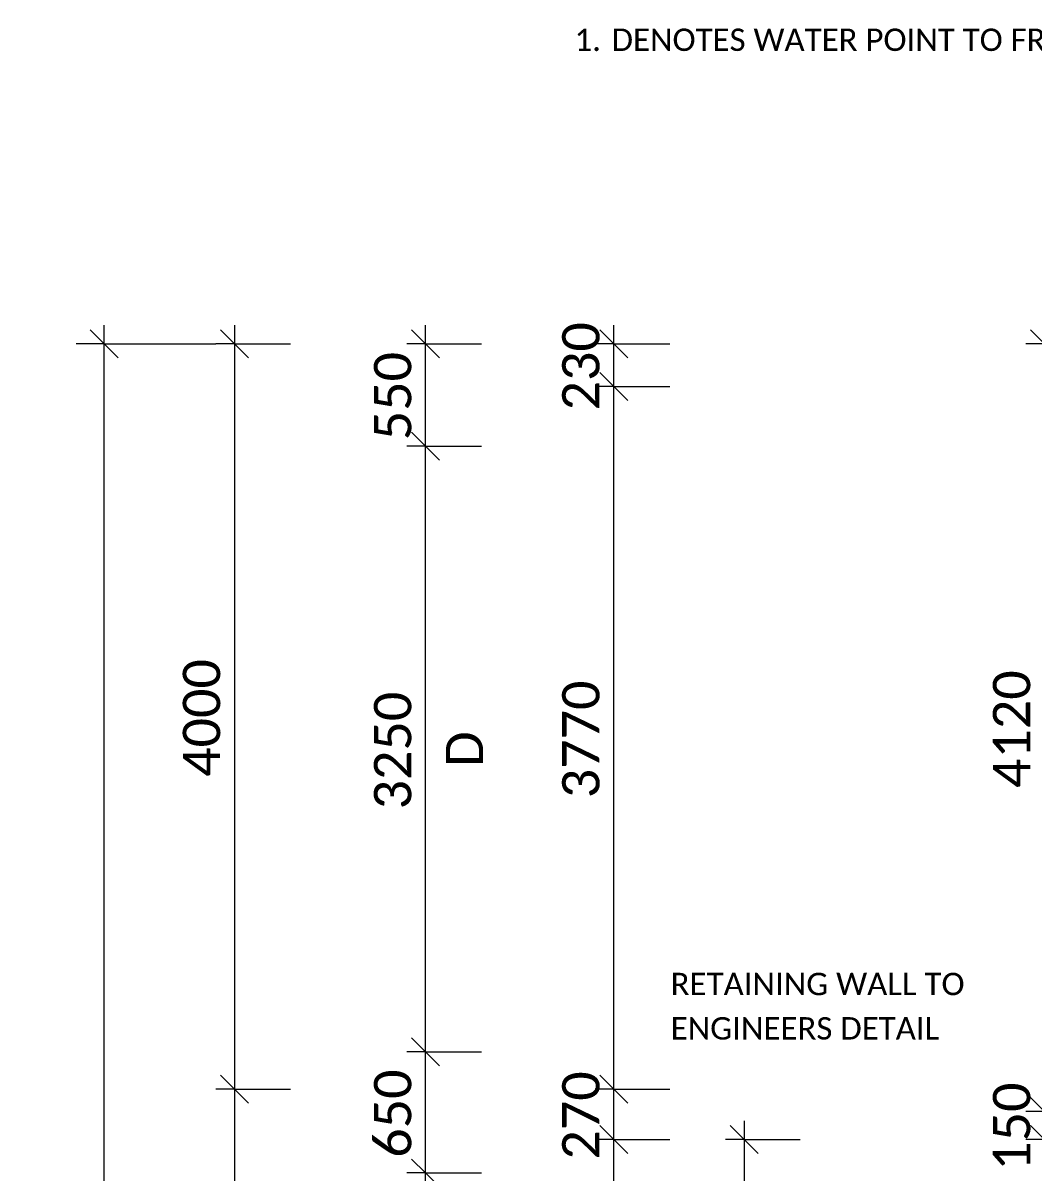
# Model space of a CAD drawing. Header units: millimetres. Extents: x 21880 to 46126, y 2095 to 35083.
# Drawn here: x 21880 to 27301, y 23849 to 30020 of the extents above; entities that cross this region are included whole.
import ezdxf

# ---------------------------------------------------------------- set-up
doc = ezdxf.new("R2010")
doc.units = ezdxf.units.MM
for name, color, linetype, lineweight in [('A-ANNO-DIMS', 211, 'Continuous', 9), ('A-ANNO-DIMS-100', 211, 'Continuous', 9), ('G-ANNO-TEXT', 231, 'Continuous', 9)]:
    doc.layers.add(name, color=color, linetype=linetype, lineweight=lineweight)
doc.styles.add('Calibri_2', font='calibri.ttf', dxfattribs={"height": 120})
doc.styles.add('Calibri_4', font='calibri.ttf', dxfattribs={"height": 300})
doc.styles.add('Calibri_5', font='calibri.ttf', dxfattribs={"height": 200})
doc.dimstyles.new('2_0mm_Calibrii', dxfattribs={"dimscale": 304.8, "dimtxt": 235.469685, "dimasz": 0.492126, "dimexe": 0.328084, "dimexo": 0.0625, "dimgap": 0, "dimtad": 1, "dimdec": 0, "dimzin": 0, "dimdsep": 46, "dimtxsty": 'Calibri_5', "dimblk1": 'OBLIQUE', "dimblk2": 'OBLIQUE', "dimsah": 1, "dimcen": 0.09, "dimdle": 0.328084, "dimazin": 0, "dimtfac": 1, "dimtdec": 4, "dimtix": 1, "dimtmove": 0, "dimatfit": 3, "dimfxl": 0.984252, "dimfxlon": 1, "dimtvp": 1, "dimtolj": 1, "dimtzin": 0, "dimarcsym": 2})
doc.dimstyles.new('2_0mm_Calibrii_slab_plan', dxfattribs={"dimscale": 304.8, "dimtxt": 235.469685, "dimasz": 0.492126, "dimexe": 0.328084, "dimexo": 0.0625, "dimgap": 0, "dimtad": 1, "dimdec": 0, "dimzin": 0, "dimdsep": 46, "dimtxsty": 'Calibri_5', "dimblk1": 'OBLIQUE', "dimblk2": 'OBLIQUE', "dimsah": 1, "dimcen": 0.09, "dimdle": 0.328084, "dimazin": 0, "dimtfac": 1, "dimtdec": 4, "dimtix": 1, "dimtmove": 0, "dimatfit": 3, "dimfxl": 0.984252, "dimfxlon": 1, "dimtvp": 1, "dimtolj": 1, "dimtzin": 0, "dimarcsym": 2})
doc.dimstyles.new('3_0mm_CALIBRI', dxfattribs={"dimscale": 304.8, "dimtxt": 353.204527, "dimasz": 0.492126, "dimexe": 0.492126, "dimexo": 0.0625, "dimgap": 0, "dimtad": 1, "dimdec": 0, "dimzin": 0, "dimdsep": 46, "dimtxsty": 'Calibri_4', "dimblk1": 'OBLIQUE', "dimblk2": 'OBLIQUE', "dimsah": 1, "dimcen": 0.09, "dimdle": 0.328084, "dimazin": 0, "dimtfac": 1, "dimtdec": 4, "dimtix": 1, "dimtmove": 0, "dimatfit": 3, "dimfxl": 1.968504, "dimfxlon": 1, "dimtvp": 1, "dimtolj": 1, "dimtzin": 0, "dimarcsym": 2})

# ---------------------------------------------------------------- blocks, each defined once
blk = doc.blocks.new('DIMBLOCK2-1_ LOWER GROUND FLOOR')
at = {"layer": 'A-ANNO-DIMS-100'}
for p, q in [((22315.6, 9489.5), (22315.6, 28399.5)), ((22315.6, 28299.5), (22240.6, 28374.5)), ((22315.6, 28299.5), (22165.6, 28299.5)), ((22315.6, 28299.5), (22390.6, 28224.5)), ((22315.6, 28299.5), (22915.6, 28299.5)), ((22315.6, 9589.5), (22240.6, 9664.5)), ((22315.6, 9589.5), (22165.6, 9589.5)), ((22315.6, 9589.5), (22390.6, 9514.5)), ((22315.6, 9589.5), (22915.6, 9589.5))]:
    blk.add_line(p, q, dxfattribs=at)
at = {"layer": 'A-ANNO-DIMS-100', "color": 0, "insert": (21899.8, 18336.5), "char_height": 300, "width": 1459.14, "attachment_point": 1, "rotation": 90, "line_spacing_factor": 1.158048, "style": 'Calibri_4'}
blk.add_mtext('18710', dxfattribs=at)
blk = doc.blocks.new('_Oblique')
at = {"color": 0, "linetype": 'ByBlock', "lineweight": -2}
blk.add_line((-0.5, -0.5), (0.5, 0.5), dxfattribs=at)
blk = doc.blocks.new('DIMBLOCK7-1_ LOWER GROUND FLOOR')
at = {"layer": 'A-ANNO-DIMS-100'}
for p, q in [((23015.6, 28399.5), (23015.6, 24299.5)), ((23015.6, 28299.5), (22940.6, 28374.5)), ((23015.6, 28299.5), (22915.6, 28299.5)), ((23015.6, 28299.5), (23090.6, 28224.5)), ((23015.6, 28299.5), (23315.6, 28299.5)), ((23015.6, 24299.5), (22940.6, 24374.5)), ((23015.6, 24299.5), (22915.6, 24299.5)), ((23015.6, 24299.5), (23090.6, 24224.5)), ((23015.6, 24299.5), (23315.6, 24299.5))]:
    blk.add_line(p, q, dxfattribs=at)
at = {"layer": 'A-ANNO-DIMS-100', "color": 0, "insert": (22738.4, 25975.2), "char_height": 200, "width": 778.208, "attachment_point": 1, "rotation": 90, "line_spacing_factor": 1.158048, "style": 'Calibri_5'}
blk.add_mtext('4000', dxfattribs=at)
blk = doc.blocks.new('DIMBLOCK8-1_ LOWER GROUND FLOOR')
at = {"layer": 'A-ANNO-DIMS-100'}
for p, q in [((23015.6, 24299.5), (22940.6, 24374.5)), ((23015.6, 24299.5), (22915.6, 24299.5)), ((23015.6, 24299.5), (23015.6, 17949.5)), ((23015.6, 24299.5), (23090.6, 24224.5)), ((23015.6, 24299.5), (23315.6, 24299.5)), ((23015.6, 17949.5), (22940.6, 18024.5)), ((23015.6, 17949.5), (22915.6, 17949.5)), ((23015.6, 17949.5), (23090.6, 17874.5)), ((23015.6, 17949.5), (23315.6, 17949.5))]:
    blk.add_line(p, q, dxfattribs=at)
at = {"layer": 'A-ANNO-DIMS-100', "color": 0, "insert": (22738.4, 20800.2), "char_height": 200, "width": 778.208, "attachment_point": 1, "rotation": 90, "line_spacing_factor": 1.158048, "style": 'Calibri_5'}
blk.add_mtext('6350', dxfattribs=at)
blk = doc.blocks.new('DIMBLOCK89-1_ LOWER GROUND FLOOR')
at = {"layer": 'A-ANNO-DIMS-100'}
for p, q in [((24041.3, 23849.5), (23966.3, 23924.5)), ((24041.3, 23849.5), (23941.3, 23849.5)), ((24041.3, 22279.5), (24041.3, 23849.5)), ((24041.3, 23849.5), (24116.3, 23774.5)), ((24041.3, 23849.5), (24341.3, 23849.5)), ((24041.3, 22279.5), (23966.3, 22354.5)), ((24041.3, 22279.5), (23941.3, 22279.5)), ((24041.3, 22279.5), (24116.3, 22204.5)), ((24041.3, 22279.5), (24341.3, 22279.5))]:
    blk.add_line(p, q, dxfattribs=at)
at = {"layer": 'A-ANNO-DIMS-100', "color": 0, "char_height": 200, "attachment_point": 1, "rotation": 90, "line_spacing_factor": 1.158048, "style": 'Calibri_5'}
for s, insert, width in [('1570', (23764.1, 22740.2), 778.208), ('W', (24150.1, 22923.6), 338.15)]:
    blk.add_mtext(s, dxfattribs=dict(at, insert=insert, width=width))
blk = doc.blocks.new('DIMBLOCK90-1_ LOWER GROUND FLOOR')
at = {"layer": 'A-ANNO-DIMS-100'}
for p, q in [((24041.3, 24499.5), (23966.3, 24574.5)), ((24041.3, 24499.5), (23941.3, 24499.5)), ((24041.3, 23849.5), (24041.3, 24499.5)), ((24041.3, 24499.5), (24116.3, 24424.5)), ((24041.3, 24499.5), (24341.3, 24499.5)), ((24041.3, 23849.5), (23966.3, 23924.5)), ((24041.3, 23849.5), (23941.3, 23849.5)), ((24041.3, 23849.5), (24116.3, 23774.5)), ((24041.3, 23849.5), (24341.3, 23849.5))]:
    blk.add_line(p, q, dxfattribs=at)
at = {"layer": 'A-ANNO-DIMS-100', "color": 0, "insert": (23764.1, 23931.3), "char_height": 200, "width": 583.656, "attachment_point": 1, "rotation": 90, "line_spacing_factor": 1.158048, "style": 'Calibri_5'}
blk.add_mtext('650', dxfattribs=at)
blk = doc.blocks.new('DIMBLOCK91-1_ LOWER GROUND FLOOR')
at = {"layer": 'A-ANNO-DIMS-100'}
for p, q in [((24041.3, 27749.5), (23966.3, 27824.5)), ((24041.3, 27749.5), (23941.3, 27749.5)), ((24041.3, 24499.5), (24041.3, 27749.5)), ((24041.3, 27749.5), (24116.3, 27674.5)), ((24041.3, 27749.5), (24341.3, 27749.5)), ((24041.3, 24499.5), (23966.3, 24574.5)), ((24041.3, 24499.5), (23941.3, 24499.5)), ((24041.3, 24499.5), (24116.3, 24424.5)), ((24041.3, 24499.5), (24341.3, 24499.5))]:
    blk.add_line(p, q, dxfattribs=at)
at = {"layer": 'A-ANNO-DIMS-100', "color": 0, "char_height": 200, "attachment_point": 1, "rotation": 90, "line_spacing_factor": 1.158048, "style": 'Calibri_5'}
for s, insert, width in [('3250', (23764.1, 25800.2), 778.208), ('D', (24150.1, 26028), 231.61)]:
    blk.add_mtext(s, dxfattribs=dict(at, insert=insert, width=width))
blk = doc.blocks.new('DIMBLOCK92-1_ LOWER GROUND FLOOR')
at = {"layer": 'A-ANNO-DIMS-100'}
for p, q in [((24041.3, 27749.5), (24041.3, 28399.5)), ((24041.3, 28299.5), (23966.3, 28374.5)), ((24041.3, 28299.5), (23941.3, 28299.5)), ((24041.3, 28299.5), (24116.3, 28224.5)), ((24041.3, 28299.5), (24341.3, 28299.5)), ((24041.3, 27749.5), (23966.3, 27824.5)), ((24041.3, 27749.5), (23941.3, 27749.5)), ((24041.3, 27749.5), (24116.3, 27674.5)), ((24041.3, 27749.5), (24341.3, 27749.5))]:
    blk.add_line(p, q, dxfattribs=at)
at = {"layer": 'A-ANNO-DIMS-100', "color": 0, "insert": (23764.1, 27781.3), "char_height": 200, "width": 583.656, "attachment_point": 1, "rotation": 90, "line_spacing_factor": 1.158048, "style": 'Calibri_5'}
blk.add_mtext('550', dxfattribs=at)
blk = doc.blocks.new('DIMBLOCK93-1_ LOWER GROUND FLOOR')
at = {"layer": 'A-ANNO-DIMS-100'}
for p, q in [((25751.3, 24129.5), (25751.3, 18219.5)), ((25751.3, 24029.5), (25676.3, 24104.5)), ((25751.3, 24029.5), (25651.3, 24029.5)), ((25751.3, 24029.5), (25826.3, 23954.5)), ((25751.3, 24029.5), (26051.3, 24029.5)), ((25751.3, 18219.5), (25676.3, 18294.5)), ((25751.3, 18219.5), (25651.3, 18219.5)), ((25751.3, 18219.5), (25826.3, 18144.5)), ((25751.3, 18219.5), (26051.3, 18219.5))]:
    blk.add_line(p, q, dxfattribs=at)
at = {"layer": 'A-ANNO-DIMS-100', "color": 0, "insert": (25474.1, 19700.1), "char_height": 200, "width": 3418.557, "attachment_point": 1, "rotation": 90, "line_spacing_factor": 1.158048, "style": 'Calibri_5'}
blk.add_mtext('5810 FAMILY/ DINING', dxfattribs=at)
blk = doc.blocks.new('DIMBLOCK111-1_ LOWER GROUND FLOOR')
at = {"layer": 'A-ANNO-DIMS-100'}
for p, q in [((25051.3, 24029.5), (24976.3, 24104.5)), ((25051.3, 24029.5), (24951.3, 24029.5)), ((25051.3, 22124.5), (25051.3, 24029.5)), ((25051.3, 24029.5), (25126.3, 23954.5)), ((25051.3, 24029.5), (25351.3, 24029.5)), ((25051.3, 22124.5), (24976.3, 22199.5)), ((25051.3, 22124.5), (24951.3, 22124.5)), ((25051.3, 22124.5), (25126.3, 22049.5)), ((25051.3, 22124.5), (25351.3, 22124.5))]:
    blk.add_line(p, q, dxfattribs=at)
at = {"layer": 'A-ANNO-DIMS-100', "color": 0, "insert": (24774.1, 22752.7), "char_height": 200, "width": 778.208, "attachment_point": 1, "rotation": 90, "line_spacing_factor": 1.158048, "style": 'Calibri_5'}
blk.add_mtext('1905', dxfattribs=at)
blk = doc.blocks.new('DIMBLOCK112-1_ LOWER GROUND FLOOR')
at = {"layer": 'A-ANNO-DIMS-100'}
for p, q in [((25051.3, 24299.5), (24976.3, 24374.5)), ((25051.3, 24299.5), (24951.3, 24299.5)), ((25051.3, 24029.5), (25051.3, 24299.5)), ((25051.3, 24299.5), (25126.3, 24224.5)), ((25051.3, 24299.5), (25351.3, 24299.5)), ((25051.3, 24029.5), (24976.3, 24104.5)), ((25051.3, 24029.5), (24951.3, 24029.5)), ((25051.3, 24029.5), (25126.3, 23954.5)), ((25051.3, 24029.5), (25351.3, 24029.5))]:
    blk.add_line(p, q, dxfattribs=at)
at = {"layer": 'A-ANNO-DIMS-100', "color": 0, "insert": (24774.1, 23921.3), "char_height": 200, "width": 583.656, "attachment_point": 1, "rotation": 90, "line_spacing_factor": 1.158048, "style": 'Calibri_5'}
blk.add_mtext('270', dxfattribs=at)
blk = doc.blocks.new('DIMBLOCK113-1_ LOWER GROUND FLOOR')
at = {"layer": 'A-ANNO-DIMS-100'}
for p, q in [((25051.3, 28069.5), (24976.3, 28144.5)), ((25051.3, 28069.5), (24951.3, 28069.5)), ((25051.3, 24299.5), (25051.3, 28069.5)), ((25051.3, 28069.5), (25126.3, 27994.5)), ((25051.3, 28069.5), (25351.3, 28069.5)), ((25051.3, 24299.5), (24976.3, 24374.5)), ((25051.3, 24299.5), (24951.3, 24299.5)), ((25051.3, 24299.5), (25126.3, 24224.5)), ((25051.3, 24299.5), (25351.3, 24299.5))]:
    blk.add_line(p, q, dxfattribs=at)
at = {"layer": 'A-ANNO-DIMS-100', "color": 0, "insert": (24774.1, 25860.2), "char_height": 200, "width": 778.208, "attachment_point": 1, "rotation": 90, "line_spacing_factor": 1.158048, "style": 'Calibri_5'}
blk.add_mtext('3770', dxfattribs=at)
blk = doc.blocks.new('DIMBLOCK114-1_ LOWER GROUND FLOOR')
at = {"layer": 'A-ANNO-DIMS-100'}
for p, q in [((25051.3, 28069.5), (25051.3, 28399.5)), ((25051.3, 28299.5), (24976.3, 28374.5)), ((25051.3, 28299.5), (24951.3, 28299.5)), ((25051.3, 28299.5), (25126.3, 28224.5)), ((25051.3, 28299.5), (25351.3, 28299.5)), ((25051.3, 28069.5), (24976.3, 28144.5)), ((25051.3, 28069.5), (24951.3, 28069.5)), ((25051.3, 28069.5), (25126.3, 27994.5)), ((25051.3, 28069.5), (25351.3, 28069.5))]:
    blk.add_line(p, q, dxfattribs=at)
at = {"layer": 'A-ANNO-DIMS-100', "color": 0, "insert": (24774.1, 27941.3), "char_height": 200, "width": 583.656, "attachment_point": 1, "rotation": 90, "line_spacing_factor": 1.158048, "style": 'Calibri_5'}
blk.add_mtext('230', dxfattribs=at)
blk = doc.blocks.new('DIMBLOCK125-1_ LOWER GROUND FLOOR')
at = {"layer": 'A-ANNO-DIMS-100'}
for p, q in [((27363.2, 24179.5), (27288.2, 24254.5)), ((27363.2, 24179.5), (27263.2, 24179.5)), ((27363.2, 23929.5), (27363.2, 24179.5)), ((27363.2, 24179.5), (27438.2, 24104.5)), ((27363.2, 24179.5), (27663.2, 24179.5)), ((27363.2, 24029.5), (27288.2, 24104.5)), ((27363.2, 24029.5), (27263.2, 24029.5)), ((27363.2, 24029.5), (27438.2, 23954.5)), ((27363.2, 24029.5), (27663.2, 24029.5))]:
    blk.add_line(p, q, dxfattribs=at)
at = {"layer": 'A-ANNO-DIMS-100', "color": 0, "insert": (27086, 23861.3), "char_height": 200, "width": 583.656, "attachment_point": 1, "rotation": 90, "line_spacing_factor": 1.158048, "style": 'Calibri_5'}
blk.add_mtext('150', dxfattribs=at)
blk = doc.blocks.new('DIMBLOCK126-1_ LOWER GROUND FLOOR')
at = {"layer": 'A-ANNO-DIMS-100'}
for p, q in [((27363.2, 24179.5), (27363.2, 28399.5)), ((27363.2, 28299.5), (27288.2, 28374.5)), ((27363.2, 28299.5), (27263.2, 28299.5)), ((27363.2, 28299.5), (27438.2, 28224.5)), ((27363.2, 28299.5), (27663.2, 28299.5)), ((27363.2, 24179.5), (27288.2, 24254.5)), ((27363.2, 24179.5), (27263.2, 24179.5)), ((27363.2, 24179.5), (27438.2, 24104.5)), ((27363.2, 24179.5), (27663.2, 24179.5))]:
    blk.add_line(p, q, dxfattribs=at)
at = {"layer": 'A-ANNO-DIMS-100', "color": 0, "insert": (27086, 25915.2), "char_height": 200, "width": 778.208, "attachment_point": 1, "rotation": 90, "line_spacing_factor": 1.158048, "style": 'Calibri_5'}
blk.add_mtext('4120', dxfattribs=at)

msp = doc.modelspace()

# ---------------------------------------------------------------- texts
at = {"layer": 'G-ANNO-TEXT', "color": 30, "insert": (24840.3, 29990.5), "char_height": 120, "width": 176.371, "attachment_point": 1, "style": 'Calibri_2', "bg_fill": 3, "box_fill_scale": 1.25, "bg_fill_color": 9, "bg_fill_true_color": 13158600, "bg_fill_transparency": 0}
msp.add_mtext('1.', dxfattribs=at)
at = {"layer": 'G-ANNO-TEXT', "color": 7, "char_height": 120, "attachment_point": 1, "style": 'Calibri_2'}
for s, insert, width in [('RETAINING WALL TO ', (25356.4, 24923.8), 2020.253), ('ENGINEERS DETAIL', (25356.4, 24685.7), 1787.763)]:
    msp.add_mtext(s, dxfattribs=dict(at, insert=insert, width=width))

# ---------------------------------------------------------------- dimensions: what is measured, and where the dimension line sits
at = {"layer": 'A-ANNO-DIMS'}
for base, p1, p2, dimstyle, override, picture, middle in [((25051.3, 28299.5), (25351.3, 28069.5), (25351.3, 28299.5), '2_0mm_Calibrii', {"dimpost": '<>', "dimfxl": 230}, 'DIMBLOCK114-1_ LOWER GROUND FLOOR', (24948.8, 28184.5)), ((22315.6, 28299.5), (22915.6, 9589.5), (22915.6, 28299.5), '3_0mm_CALIBRI', {"dimpost": '<>', "dimfxl": 18709.999999}, 'DIMBLOCK2-1_ LOWER GROUND FLOOR', (22161.9, 18944.5)), ((23015.6, 24299.5), (23315.6, 28299.5), (23315.6, 24299.5), '2_0mm_Calibrii', {"dimpost": '<>', "dimfxl": 4000}, 'DIMBLOCK7-1_ LOWER GROUND FLOOR', (22913.1, 26299.5)), ((24041.3, 28299.5), (24341.3, 27749.5), (24341.3, 28299.5), '2_0mm_Calibrii', {"dimpost": '<>', "dimfxl": 550}, 'DIMBLOCK92-1_ LOWER GROUND FLOOR', (23938.8, 28024.5)), ((27363.2, 28299.5), (27663.2, 24179.5), (27663.2, 28299.5), '2_0mm_Calibrii_slab_plan', {"dimpost": '<>', "dimfxl": 4120}, 'DIMBLOCK126-1_ LOWER GROUND FLOOR', (27260.8, 26239.5)), ((25051.3, 28069.5), (25351.3, 24299.5), (25351.3, 28069.5), '2_0mm_Calibrii', {"dimpost": '<>', "dimfxl": 3770}, 'DIMBLOCK113-1_ LOWER GROUND FLOOR', (24948.8, 26184.5)), ((24041.3, 24499.5), (24341.3, 23849.5), (24341.3, 24499.5), '2_0mm_Calibrii', {"dimpost": '<>', "dimfxl": 649.999998}, 'DIMBLOCK90-1_ LOWER GROUND FLOOR', (23938.8, 24174.5)), ((25051.3, 24299.5), (25351.3, 24029.5), (25351.3, 24299.5), '2_0mm_Calibrii', {"dimpost": '<>', "dimfxl": 270}, 'DIMBLOCK112-1_ LOWER GROUND FLOOR', (24948.8, 24164.5)), ((27363.2, 24179.5), (27663.2, 24029.5), (27663.2, 24179.5), '2_0mm_Calibrii_slab_plan', {"dimpost": '<>', "dimfxl": 150}, 'DIMBLOCK125-1_ LOWER GROUND FLOOR', (27260.8, 24104.5)), ((23015.6, 17949.5), (23315.6, 24299.5), (23315.6, 17949.5), '2_0mm_Calibrii', {"dimpost": '<>', "dimfxl": 6349.999998}, 'DIMBLOCK8-1_ LOWER GROUND FLOOR', (22913.1, 21124.5)), ((25751.3, 18219.5), (26051.3, 24029.5), (26051.3, 18219.5), '2_0mm_Calibrii', {"dimpost": '<>FAMILY/ DINING', "dimfxl": 5809.999998}, 'DIMBLOCK93-1_ LOWER GROUND FLOOR', (25616.6, 21124.5)), ((25051.3, 24029.5), (25351.3, 22124.5), (25351.3, 24029.5), '2_0mm_Calibrii', {"dimpost": '<>', "dimfxl": 1904.999998}, 'DIMBLOCK111-1_ LOWER GROUND FLOOR', (24948.8, 23077))]:
    dim = msp.add_linear_dim(base=base, p1=p1, p2=p2, angle=90, dimstyle=dimstyle, override=override, dxfattribs=at)
    dim.commit()
    dim.dimension.update_dxf_attribs({"geometry": picture, "text_midpoint": middle})
for base, p1, p2, text, override, picture, middle in [((24041.3, 27749.5), (24341.3, 24499.5), (24341.3, 27749.5), '<>\\XD', {"dimpost": '<>', "dimfxl": 3250}, 'DIMBLOCK91-1_ LOWER GROUND FLOOR', (24041.3, 26124.5)), ((24041.3, 23849.5), (24341.3, 22279.5), (24341.3, 23849.5), '<>\\XW', {"dimpost": '<>', "dimfxl": 1570}, 'DIMBLOCK89-1_ LOWER GROUND FLOOR', (24041.3, 23064.5))]:
    dim = msp.add_linear_dim(base=base, p1=p1, p2=p2, angle=90, text=text, dimstyle='2_0mm_Calibrii', override=override, dxfattribs=at)
    dim.commit()
    dim.dimension.update_dxf_attribs({"geometry": picture, "text_midpoint": middle})

# ---------------------------------------------------------------- next in the draw order: texts
at = {"layer": 'G-ANNO-TEXT', "color": 7, "insert": (25039.3, 29990.5), "char_height": 120, "width": 3359.071, "attachment_point": 1, "style": 'Calibri_2'}
msp.add_mtext('DENOTES WATER POINT TO FRIDGE', dxfattribs=at)

doc.saveas('drawing.dxf')
